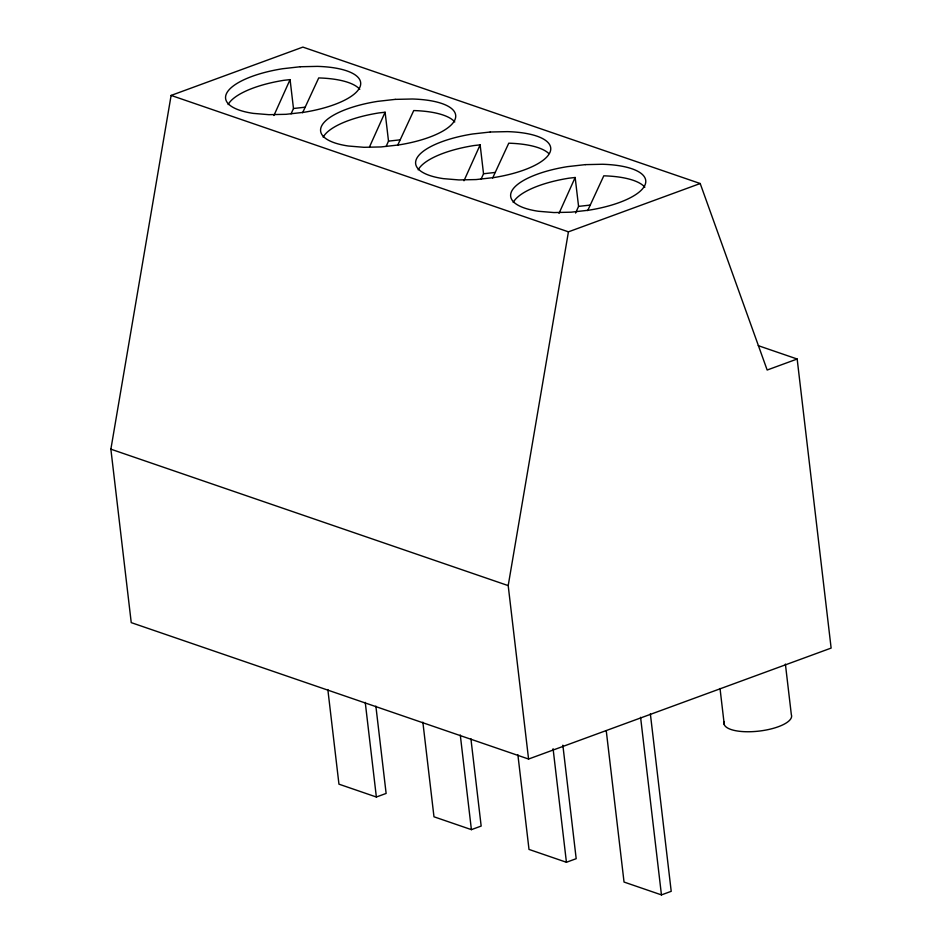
<?xml version="1.0" encoding="UTF-8"?>
<svg xmlns="http://www.w3.org/2000/svg" width="942" height="942" viewBox="0 0 942 942"><rect width="100%" height="100%" fill="white"/><g stroke="black" fill="none" stroke-linecap="round" stroke-linejoin="round"><path stroke-width="1.41" d="M110.873 449.181L171.114 95.425L302.877 47.1L700.2 183.525L767.165 370.029L797.168 359.02L831.127 648.084L528.568 759.04L131.244 622.627L110.873 449.181L508.197 585.606L528.568 759.04M508.197 585.606L568.438 231.838L700.2 183.525M273.922 115.513L290.077 79.611L283.919 80.306A67.989 23.032 -6.7 0 0 228.141 104.562M291.09 113.829L293.48 108.507L290.077 79.611M302.606 112.734L318.714 77.939A67.989 23.032 -6.7 0 1 359.762 89.325M369.547 146.811L385.113 112.228L378.943 112.922A67.989 23.032 -6.7 0 0 323.165 137.191M386.114 146.457L388.504 141.135L385.113 112.228M397.63 145.362L413.738 110.567A67.989 23.032 -6.7 0 1 454.786 121.954M463.982 180.77L480.137 144.856L473.967 145.551A67.989 23.032 -6.7 0 0 418.189 169.819M481.138 179.086L483.529 173.764L480.137 144.856M492.654 177.991L508.762 143.196A67.989 23.032 -6.7 0 1 548.809 153.511M559.006 213.387L575.162 177.485L569.003 178.179A67.989 23.032 -6.7 0 0 513.213 202.448M575.574 213.045L578.565 206.392L575.162 177.485M587.69 210.608L603.787 175.824A67.989 23.032 -6.7 0 1 644.846 187.211M327.84 689.544L338.955 784.168L376.364 797.014L386.126 793.435L375.87 706.123M422.864 722.173L433.979 816.796L471.4 829.643L481.162 826.063L470.906 738.752M517.888 754.801L529.004 849.425L566.425 862.271L576.186 858.692L562.857 745.193M606.248 730.662L624.04 882.053L661.449 894.9L671.21 891.32L650.357 713.789M293.48 108.507L304.949 107.223M388.504 141.135L399.973 139.852M483.529 173.764L495.009 172.468M578.565 206.392L590.033 205.097M171.114 95.425L568.438 231.838M758.275 345.667L797.168 359.02M785.393 664.063L791.339 714.648A34.03 11.528 -6.7 0 1 757.792 731.239A34.03 11.528 -6.7 0 1 724.268 721.607M720.029 688.496L724.268 724.633M640.584 717.298L661.449 894.9M553.084 748.725L566.425 862.271M460.285 735.019L471.4 829.643M365.249 702.391L376.364 797.014M300.192 66.752L282.565 68.742A67.989 23.032 -6.7 0 0 227.411 91.939A67.989 23.032 -6.7 0 0 253.386 113.393L268.882 114.677L286.038 114.312L303.677 112.322A67.989 23.032 -6.7 0 0 360.327 85.981A67.989 23.032 -6.7 0 0 317.348 66.376L300.192 66.752M395.228 99.381L377.589 101.371A67.989 23.032 -6.7 0 0 322.435 124.568A67.989 23.032 -6.7 0 0 348.41 146.022L363.918 147.305L381.074 146.94L398.702 144.95A67.989 23.032 -6.7 0 0 455.351 118.61A67.989 23.032 -6.7 0 0 412.372 99.004L395.228 99.381M490.252 132.01L472.613 133.988A67.989 23.032 -6.7 0 0 417.459 157.196A67.989 23.032 -6.7 0 0 443.435 178.65L458.942 179.934L476.099 179.569L493.738 177.579A67.989 23.032 -6.7 0 0 550.387 151.238A67.989 23.032 -6.7 0 0 507.408 131.633L490.252 132.01M585.276 164.638L567.637 166.616A67.989 23.032 -6.7 0 0 512.483 189.825A67.989 23.032 -6.7 0 0 538.471 211.279L553.967 212.562L571.123 212.185L588.762 210.207A67.989 23.032 -6.7 0 0 645.411 183.855A67.989 23.032 -6.7 0 0 602.433 164.261L585.276 164.638"/></g></svg>
